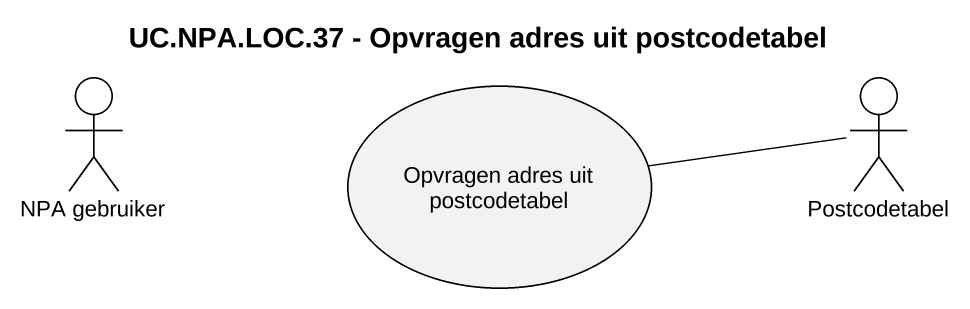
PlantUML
@startuml
title UC.NPA.LOC.37 - Opvragen adres uit postcodetabel
actor "NPA gebruiker" as NPA_gebruiker
usecase "Opvragen adres uit postcodetabel" as Opvragen_adres_uit
actor Postcodetabel
Opvragen_adres_uit -right- Postcodetabel
@enduml
